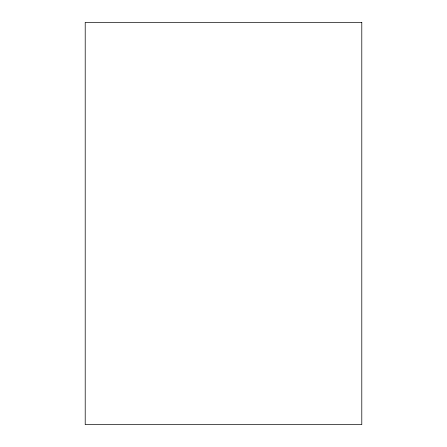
<?xml version="1.0" encoding="UTF-8"?>
<svg xmlns="http://www.w3.org/2000/svg" width="447" height="447" viewBox="0 0 447 447"><rect width="100%" height="100%" fill="white"/><g stroke="black" fill="none" stroke-linecap="round" stroke-linejoin="round"><path stroke-width="0.67" d="M361.791 22.35L85.209 22.35L85.209 424.65L361.791 424.65L361.791 22.35"/></g></svg>
